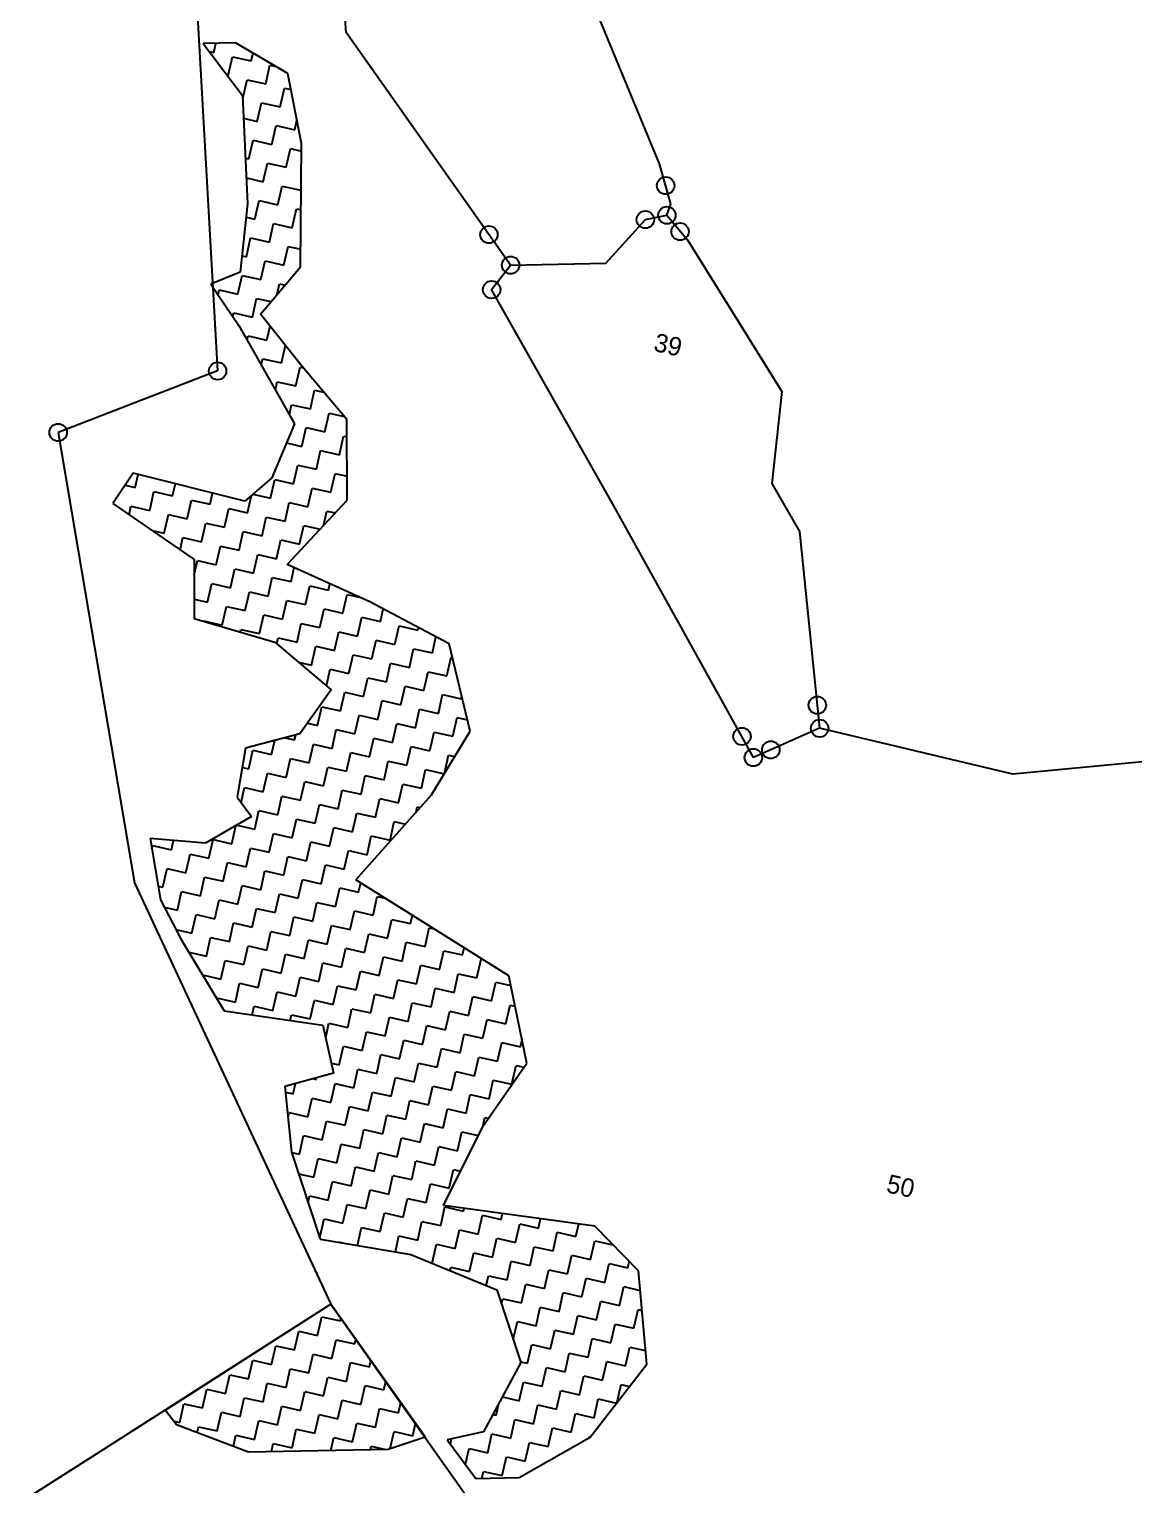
# Model space of a CAD drawing. Header units: metres. Extents: x 340266 to 342991, y 1762549 to 1766704.
# Drawn here: x 341237.9 to 341616.5, y 1765654.6 to 1766153.5 of the extents above; entities that cross this region are included whole.
import ezdxf

# ---------------------------------------------------------------- set-up
doc = ezdxf.new("R2010")
doc.units = ezdxf.units.M
doc.header["$MEASUREMENT"] = 0
for name, color, linetype in [('POLY_HATCH', 12, 'Continuous'), ('POLY_PARCEL', 6, 'Continuous'), ('TEXT_PARCEL', 7, 'Continuous')]:
    doc.layers.add(name, color=color, linetype=linetype)
doc.styles.add('TEXT_MAP', font='', dxfattribs={"height": 0.15})
doc.styles.get('TEXT_MAP').set_extended_font_data('Kruti Dev 050')

msp = doc.modelspace()

# ---------------------------------------------------------------- linework, layer by layer
for centre in [(341456.03, 1766099.92), (341449.08, 1766088.27), (341456.48, 1766089.76), (341395.47, 1766083.14), (341460.99, 1766084.15), (341402.89, 1766072.65), (341396.41, 1766064.26), (341302.48, 1766036.38), (341247.83, 1766015.31), (341508.01, 1765921.83), (341482.21, 1765911.13), (341508.82, 1765913.91), (341492.08, 1765906.53), (341486.11, 1765903.9)]:
    msp.add_circle(centre, 2.99)
at = {"layer": 'POLY_HATCH'}
for p, q in [((341308.67, 1766148.82), (341297.56, 1766148.57)), ((341297.56, 1766148.57), (341311.05, 1766130.81)), ((341326.56, 1766138.34), (341308.67, 1766148.82)), ((341331.26, 1766114.29), (341326.56, 1766138.34)), ((341311.05, 1766130.81), (341312.77, 1766093.63)), ((341330.92, 1766072.05), (341331.26, 1766114.29)), ((341312.77, 1766093.63), (341310.26, 1766070.29)), ((341310.26, 1766070.29), (341300.11, 1766066.14)), ((341317.13, 1766055.86), (341330.92, 1766072.05)), ((341300.11, 1766066.14), (341309.81, 1766051.99)), ((341331.49, 1766037.89), (341317.13, 1766055.86)), ((341309.81, 1766051.99), (341328.89, 1766018.25)), ((341346.73, 1766019.73), (341331.49, 1766037.89)), ((341346.93, 1765992.1), (341346.73, 1766019.73)), ((341328.89, 1766018.25), (341321.03, 1765999.79)), ((341273.49, 1766001.34), (341266.54, 1765990.95)), ((341311.85, 1765991.75), (341273.49, 1766001.34)), ((341321.03, 1765999.79), (341311.85, 1765991.75)), ((341266.54, 1765990.95), (341294.44, 1765971.77)), ((341326.29, 1765970.09), (341346.93, 1765992.1)), ((341294.44, 1765971.77), (341294.47, 1765951.53)), ((341354.7, 1765957.23), (341326.29, 1765970.09)), ((341381.84, 1765942.82), (341354.7, 1765957.23)), ((341294.47, 1765951.53), (341322.11, 1765943.44)), ((341322.11, 1765943.44), (341341.45, 1765927.11)), ((341389.05, 1765912.96), (341381.84, 1765942.82)), ((341341.45, 1765927.11), (341330.68, 1765912.07)), ((341330.68, 1765912.07), (341312.05, 1765907.09)), ((341375.83, 1765891.12), (341389.05, 1765912.96)), ((341312.05, 1765907.09), (341309.17, 1765890.26)), ((341309.17, 1765890.26), (341314.12, 1765883.63)), ((341349.91, 1765862.03), (341375.83, 1765891.12)), ((341314.12, 1765883.63), (341298.36, 1765874.58)), ((341298.36, 1765874.58), (341279.37, 1765876.12)), ((341279.37, 1765876.12), (341282.9, 1765855.08)), ((341402.32, 1765829.03), (341349.91, 1765862.03)), ((341282.9, 1765855.08), (341289.97, 1765841.53)), ((341289.97, 1765841.53), (341304.7, 1765817.05)), ((341408.45, 1765799.13), (341402.32, 1765829.03)), ((341304.7, 1765817.05), (341338.59, 1765812.14)), ((341338.59, 1765812.14), (341342.24, 1765795.68)), ((341393.47, 1765777.68), (341408.45, 1765799.13)), ((341342.24, 1765795.68), (341325.56, 1765791.18)), ((341325.56, 1765791.18), (341327.82, 1765768.59)), ((341379.94, 1765750.39), (341393.47, 1765777.68)), ((341327.82, 1765768.59), (341337.66, 1765738.77)), ((341431.75, 1765743.28), (341379.94, 1765750.39)), ((341446.7, 1765727.94), (341431.75, 1765743.28)), ((341337.66, 1765738.77), (341368.72, 1765733.59)), ((341368.72, 1765733.59), (341398.2, 1765721.41)), ((341449.61, 1765696.01), (341446.7, 1765727.94)), ((341398.2, 1765721.41), (341406.4, 1765696.56)), ((341341.26, 1765716.59), (341284.61, 1765680.16)), ((341373.59, 1765671.13), (341341.26, 1765716.59)), ((341406.4, 1765696.56), (341393.66, 1765672.77)), ((341430.14, 1765670.98), (341449.61, 1765696.01)), ((341284.61, 1765680.16), (341288.39, 1765675.26)), ((341288.39, 1765675.26), (341313.04, 1765665.93)), ((341360.91, 1765666.8), (341373.59, 1765671.13)), ((341393.66, 1765672.77), (341381.13, 1765670.1)), ((341381.13, 1765670.1), (341391.02, 1765656.83)), ((341381.13, 1765670.1), (341381.13, 1765670.1)), ((341405.83, 1765657.16), (341430.14, 1765670.98)), ((341313.04, 1765665.93), (341360.91, 1765666.8)), ((341391.02, 1765656.83), (341405.83, 1765657.16))]:
    msp.add_line(p, q, dxfattribs=at)
at = {"layer": 'POLY_HATCH', "linetype": 'Continuous'}
for p, q in [((341301.18, 1766145.53), (341301.89, 1766148.67)), ((341299.6, 1766145.88), (341301.18, 1766145.53)), ((341306.15, 1766137.66), (341307.6, 1766144.08)), ((341307.6, 1766144.08), (341314.02, 1766142.63)), ((341314.02, 1766142.63), (341314.63, 1766145.33)), ((341318.98, 1766134.76), (341320.43, 1766141.18)), ((341320.43, 1766141.18), (341322.53, 1766140.7)), ((341305.78, 1766137.74), (341306.15, 1766137.66)), ((341311.11, 1766129.79), (341312.56, 1766136.21)), ((341312.56, 1766136.21), (341318.98, 1766134.76)), ((341323.95, 1766126.89), (341325.4, 1766133.31)), ((341325.4, 1766133.31), (341327.64, 1766132.8)), ((341311.09, 1766129.8), (341311.11, 1766129.79)), ((341316.08, 1766121.93), (341317.53, 1766128.34)), ((341317.53, 1766128.34), (341323.95, 1766126.89)), ((341311.41, 1766122.98), (341316.08, 1766121.93)), ((341321.05, 1766114.06), (341322.5, 1766120.47)), ((341322.5, 1766120.47), (341328.92, 1766119.02)), ((341328.92, 1766119.02), (341329.68, 1766122.39)), ((341313.18, 1766109.09), (341314.63, 1766115.51)), ((341314.63, 1766115.51), (341321.05, 1766114.06)), ((341312.04, 1766109.35), (341313.18, 1766109.09)), ((341326.01, 1766106.19), (341327.47, 1766112.61)), ((341327.47, 1766112.61), (341331.24, 1766111.75)), ((341318.15, 1766101.22), (341319.6, 1766107.64)), ((341319.6, 1766107.64), (341326.01, 1766106.19)), ((341312.36, 1766102.53), (341318.15, 1766101.22)), ((341323.11, 1766093.36), (341324.56, 1766099.77)), ((341324.56, 1766099.77), (341330.98, 1766098.32)), ((341330.98, 1766098.32), (341331.14, 1766099)), ((341315.25, 1766088.39), (341316.7, 1766094.81)), ((341316.7, 1766094.81), (341323.11, 1766093.36)), ((341312.28, 1766089.06), (341315.25, 1766088.39)), ((341328.08, 1766085.49), (341329.53, 1766091.9)), ((341329.53, 1766091.9), (341331.08, 1766091.56)), ((341320.21, 1766080.52), (341321.66, 1766086.94)), ((341321.66, 1766086.94), (341328.08, 1766085.49)), ((341312.35, 1766075.55), (341313.8, 1766081.97)), ((341313.8, 1766081.97), (341320.21, 1766080.52)), ((341325.18, 1766072.65), (341326.63, 1766079.07)), ((341326.63, 1766079.07), (341330.97, 1766078.09)), ((341310.86, 1766075.89), (341312.35, 1766075.55)), ((341317.31, 1766067.69), (341318.76, 1766074.1)), ((341318.76, 1766074.1), (341325.18, 1766072.65)), ((341309.44, 1766062.72), (341310.89, 1766069.14)), ((341310.89, 1766069.14), (341317.31, 1766067.69)), ((341302.64, 1766062.45), (341303.03, 1766064.17)), ((341303.03, 1766064.17), (341309.44, 1766062.72)), ((341322.92, 1766062.66), (341323.73, 1766066.24)), ((341323.73, 1766066.24), (341325.61, 1766065.81)), ((341314.41, 1766054.85), (341315.86, 1766061.27)), ((341315.86, 1766061.27), (341320.79, 1766060.15)), ((341307.71, 1766055.05), (341307.99, 1766056.3)), ((341307.99, 1766056.3), (341314.41, 1766054.85)), ((341312.64, 1766047), (341312.96, 1766048.43)), ((341312.96, 1766048.43), (341319.38, 1766046.98)), ((341319.38, 1766046.98), (341320.45, 1766051.71)), ((341324.34, 1766039.12), (341325.7, 1766045.13)), ((341317.45, 1766038.47), (341317.93, 1766040.57)), ((341317.93, 1766040.57), (341324.34, 1766039.12)), ((341329.31, 1766031.25), (341330.76, 1766037.67)), ((341330.76, 1766037.67), (341331.9, 1766037.41)), ((341322.27, 1766029.95), (341322.89, 1766032.7)), ((341322.89, 1766032.7), (341329.31, 1766031.25)), ((341334.28, 1766023.38), (341335.73, 1766029.8)), ((341335.73, 1766029.8), (341338.88, 1766029.09)), ((341327.09, 1766021.43), (341327.86, 1766024.83)), ((341327.86, 1766024.83), (341334.28, 1766023.38)), ((341339.25, 1766015.51), (341340.7, 1766021.93)), ((341340.7, 1766021.93), (341345.86, 1766020.76)), ((341331.38, 1766010.55), (341332.83, 1766016.96)), ((341332.83, 1766016.96), (341339.25, 1766015.51)), ((341344.21, 1766007.65), (341345.66, 1766014.06)), ((341345.66, 1766014.06), (341346.77, 1766013.81)), ((341326.12, 1766011.73), (341331.38, 1766010.55)), ((341336.34, 1766002.68), (341337.79, 1766009.1)), ((341337.79, 1766009.1), (341344.21, 1766007.65)), ((341323.5, 1766005.58), (341323.51, 1766005.58)), ((341323.51, 1766005.58), (341323.52, 1766005.63)), ((341328.48, 1765997.71), (341329.93, 1766004.13)), ((341329.93, 1766004.13), (341336.34, 1766002.68)), ((341274.24, 1765996.48), (341275.24, 1766000.9)), ((341320.61, 1765992.75), (341322.06, 1765999.16)), ((341322.06, 1765999.16), (341328.48, 1765997.71)), ((341341.31, 1765994.81), (341342.76, 1766001.23)), ((341342.76, 1766001.23), (341346.87, 1766000.3)), ((341270.77, 1765997.27), (341274.24, 1765996.48)), ((341279.2, 1765988.61), (341280.65, 1765995.03)), ((341280.65, 1765995.03), (341287.07, 1765993.58)), ((341287.07, 1765993.58), (341288.01, 1765997.71)), ((341299.91, 1765990.68), (341300.77, 1765994.52)), ((341312.74, 1765987.78), (341314.08, 1765993.7)), ((341314.55, 1765994.11), (341320.61, 1765992.75)), ((341333.44, 1765989.84), (341334.89, 1765996.26)), ((341334.89, 1765996.26), (341341.31, 1765994.81)), ((341272.12, 1765987.12), (341272.79, 1765990.06)), ((341272.79, 1765990.06), (341279.2, 1765988.61)), ((341292.04, 1765985.71), (341293.49, 1765992.13)), ((341293.49, 1765992.13), (341299.91, 1765990.68)), ((341304.87, 1765982.81), (341306.32, 1765989.23)), ((341306.32, 1765989.23), (341312.74, 1765987.78)), ((341325.58, 1765984.88), (341327.03, 1765991.29)), ((341327.03, 1765991.29), (341333.44, 1765989.84)), ((341284.17, 1765980.75), (341285.62, 1765987.16)), ((341285.62, 1765987.16), (341292.04, 1765985.71)), ((341297.01, 1765977.84), (341298.46, 1765984.26)), ((341298.46, 1765984.26), (341304.87, 1765982.81)), ((341317.71, 1765979.91), (341319.16, 1765986.33)), ((341319.16, 1765986.33), (341325.58, 1765984.88)), ((341338.72, 1765983.34), (341339.86, 1765988.39)), ((341339.86, 1765988.39), (341342.83, 1765987.72)), ((341280.02, 1765981.68), (341284.17, 1765980.75)), ((341289.63, 1765975.07), (341290.59, 1765979.3)), ((341290.59, 1765979.3), (341297.01, 1765977.84)), ((341309.84, 1765974.94), (341311.29, 1765981.36)), ((341311.29, 1765981.36), (341317.71, 1765979.91)), ((341330.54, 1765977.01), (341331.99, 1765983.43)), ((341331.99, 1765983.43), (341337.61, 1765982.16)), ((341301.97, 1765969.98), (341303.42, 1765976.39)), ((341303.42, 1765976.39), (341309.84, 1765974.94)), ((341322.67, 1765972.04), (341324.12, 1765978.46)), ((341324.12, 1765978.46), (341330.54, 1765977.01)), ((341294.45, 1765966.53), (341295.56, 1765971.43)), ((341295.56, 1765971.43), (341301.97, 1765969.98)), ((341314.81, 1765967.08), (341316.26, 1765973.49)), ((341316.26, 1765973.49), (341322.67, 1765972.04)), ((341327.64, 1765964.18), (341328.73, 1765968.99)), ((341299.07, 1765957.14), (341300.52, 1765963.56)), ((341300.52, 1765963.56), (341306.94, 1765962.11)), ((341306.94, 1765962.11), (341308.39, 1765968.53)), ((341308.39, 1765968.53), (341314.81, 1765967.08)), ((341319.77, 1765959.21), (341321.22, 1765965.63)), ((341321.22, 1765965.63), (341327.64, 1765964.18)), ((341311.91, 1765954.24), (341313.36, 1765960.66)), ((341313.36, 1765960.66), (341319.77, 1765959.21)), ((341332.61, 1765956.31), (341334.06, 1765962.72)), ((341334.06, 1765962.72), (341340.48, 1765961.27)), ((341340.48, 1765961.27), (341340.97, 1765963.45)), ((341345.44, 1765953.41), (341346.89, 1765959.82)), ((341346.89, 1765959.82), (341351.04, 1765958.89)), ((341294.46, 1765958.18), (341299.07, 1765957.14)), ((341304.04, 1765949.27), (341305.49, 1765955.69)), ((341305.49, 1765955.69), (341311.91, 1765954.24)), ((341324.74, 1765951.34), (341326.19, 1765957.76)), ((341326.19, 1765957.76), (341332.61, 1765956.31)), ((341337.57, 1765948.44), (341339.03, 1765954.86)), ((341339.03, 1765954.86), (341345.44, 1765953.41)), ((341358.28, 1765950.51), (341359.25, 1765954.81)), ((341297.6, 1765950.61), (341297.62, 1765950.73)), ((341297.62, 1765950.73), (341304.04, 1765949.27)), ((341316.87, 1765946.37), (341318.32, 1765952.79)), ((341318.32, 1765952.79), (341324.74, 1765951.34)), ((341329.71, 1765943.47), (341331.16, 1765949.89)), ((341331.16, 1765949.89), (341337.57, 1765948.44)), ((341350.41, 1765945.54), (341351.86, 1765951.96)), ((341351.86, 1765951.96), (341358.28, 1765950.51)), ((341363.24, 1765942.64), (341364.69, 1765949.06)), ((341364.69, 1765949.06), (341371.11, 1765947.6)), ((341310.25, 1765946.91), (341310.46, 1765947.82)), ((341310.46, 1765947.82), (341316.87, 1765946.37)), ((341322.82, 1765942.84), (341323.29, 1765944.92)), ((341323.29, 1765944.92), (341329.71, 1765943.47)), ((341342.54, 1765940.57), (341343.99, 1765946.99)), ((341343.99, 1765946.99), (341350.41, 1765945.54)), ((341355.38, 1765937.67), (341356.83, 1765944.09)), ((341356.83, 1765944.09), (341363.24, 1765942.64)), ((341371.11, 1765947.6), (341371.3, 1765948.42)), ((341376.08, 1765939.74), (341377.32, 1765945.22)), ((341334.67, 1765935.61), (341336.12, 1765942.02)), ((341336.12, 1765942.02), (341342.54, 1765940.57)), ((341347.51, 1765932.7), (341348.96, 1765939.12)), ((341348.96, 1765939.12), (341355.38, 1765937.67)), ((341368.21, 1765934.77), (341369.66, 1765941.19)), ((341369.66, 1765941.19), (341376.08, 1765939.74)), ((341330.19, 1765936.62), (341334.67, 1765935.61)), ((341339.81, 1765928.5), (341341.09, 1765934.15)), ((341341.09, 1765934.15), (341347.51, 1765932.7)), ((341360.34, 1765929.8), (341361.79, 1765936.22)), ((341361.79, 1765936.22), (341368.21, 1765934.77)), ((341381.05, 1765931.87), (341382.5, 1765938.29)), ((341382.5, 1765938.29), (341382.96, 1765938.18)), ((341352.48, 1765924.84), (341353.93, 1765931.25)), ((341353.93, 1765931.25), (341360.34, 1765929.8)), ((341373.18, 1765926.9), (341374.63, 1765933.32)), ((341374.63, 1765933.32), (341381.05, 1765931.87)), ((341344.61, 1765919.87), (341346.06, 1765926.29)), ((341346.06, 1765926.29), (341352.48, 1765924.84)), ((341365.31, 1765921.94), (341366.76, 1765928.35)), ((341366.76, 1765928.35), (341373.18, 1765926.9)), ((341378.14, 1765919.03), (341379.59, 1765925.45)), ((341379.59, 1765925.45), (341386.01, 1765924)), ((341386.01, 1765924), (341386.19, 1765924.8)), ((341336.74, 1765914.9), (341338.19, 1765921.32)), ((341338.19, 1765921.32), (341344.61, 1765919.87)), ((341357.44, 1765916.97), (341358.89, 1765923.39)), ((341358.89, 1765923.39), (341365.31, 1765921.94)), ((341370.28, 1765914.07), (341371.73, 1765920.49)), ((341371.73, 1765920.49), (341378.14, 1765919.03)), ((341333.27, 1765915.69), (341336.74, 1765914.9)), ((341349.57, 1765912), (341351.02, 1765918.42)), ((341351.02, 1765918.42), (341357.44, 1765916.97)), ((341362.41, 1765909.1), (341363.86, 1765915.52)), ((341363.86, 1765915.52), (341370.28, 1765914.07)), ((341383.11, 1765911.17), (341384.56, 1765917.58)), ((341384.56, 1765917.58), (341388.13, 1765916.78)), ((341321, 1765904.97), (341322.09, 1765909.77)), ((341325.52, 1765910.69), (341328.87, 1765909.94)), ((341328.87, 1765909.94), (341329.27, 1765911.7)), ((341341.71, 1765907.04), (341343.16, 1765913.45)), ((341343.16, 1765913.45), (341349.57, 1765912)), ((341354.54, 1765904.13), (341355.99, 1765910.55)), ((341355.99, 1765910.55), (341362.41, 1765909.1)), ((341375.24, 1765906.2), (341376.69, 1765912.62)), ((341376.69, 1765912.62), (341383.11, 1765911.17)), ((341313.14, 1765900), (341314.59, 1765906.42)), ((341314.59, 1765906.42), (341321, 1765904.97)), ((341333.84, 1765902.07), (341335.29, 1765908.49)), ((341335.29, 1765908.49), (341341.71, 1765907.04)), ((341346.67, 1765899.17), (341348.12, 1765905.58)), ((341348.12, 1765905.58), (341354.54, 1765904.13)), ((341367.38, 1765901.23), (341368.83, 1765907.65)), ((341368.83, 1765907.65), (341375.24, 1765906.2)), ((341380.22, 1765898.37), (341381.66, 1765904.75)), ((341381.66, 1765904.75), (341383.79, 1765904.27)), ((341310.93, 1765900.5), (341313.14, 1765900)), ((341325.97, 1765897.1), (341327.42, 1765903.52)), ((341327.42, 1765903.52), (341333.84, 1765902.07)), ((341338.81, 1765894.2), (341340.26, 1765900.62)), ((341340.26, 1765900.62), (341346.67, 1765899.17)), ((341359.51, 1765896.27), (341360.96, 1765902.68)), ((341360.96, 1765902.68), (341367.38, 1765901.23)), ((341372.34, 1765893.37), (341373.79, 1765899.78)), ((341373.79, 1765899.78), (341380.2, 1765898.34)), ((341318.1, 1765892.13), (341319.55, 1765898.55)), ((341319.55, 1765898.55), (341325.97, 1765897.1)), ((341330.94, 1765889.23), (341332.39, 1765895.65)), ((341332.39, 1765895.65), (341338.81, 1765894.2)), ((341351.64, 1765891.3), (341353.09, 1765897.72)), ((341353.09, 1765897.72), (341359.51, 1765896.27)), ((341364.47, 1765888.4), (341365.93, 1765894.82)), ((341365.93, 1765894.82), (341372.34, 1765893.37)), ((341310.52, 1765888.45), (341311.69, 1765893.59)), ((341311.69, 1765893.59), (341318.1, 1765892.13)), ((341323.07, 1765884.27), (341324.52, 1765890.68)), ((341324.52, 1765890.68), (341330.94, 1765889.23)), ((341343.77, 1765886.33), (341345.22, 1765892.75)), ((341345.22, 1765892.75), (341351.64, 1765891.3)), ((341356.61, 1765883.43), (341358.06, 1765889.85)), ((341358.06, 1765889.85), (341364.47, 1765888.4)), ((341315.2, 1765879.3), (341316.65, 1765885.72)), ((341316.65, 1765885.72), (341323.07, 1765884.27)), ((341335.9, 1765881.37), (341337.36, 1765887.78)), ((341337.36, 1765887.78), (341343.77, 1765886.33)), ((341348.74, 1765878.47), (341350.19, 1765884.88)), ((341350.19, 1765884.88), (341356.61, 1765883.43)), ((341370.48, 1765885.11), (341370.89, 1765886.95)), ((341370.89, 1765886.95), (341371.91, 1765886.72)), ((341307.33, 1765874.33), (341308.74, 1765880.54)), ((341309.02, 1765880.7), (341315.2, 1765879.3)), ((341328.04, 1765876.4), (341329.49, 1765882.82)), ((341329.49, 1765882.82), (341335.9, 1765881.37)), ((341340.87, 1765873.5), (341342.32, 1765879.92)), ((341342.32, 1765879.92), (341348.74, 1765878.47)), ((341361.57, 1765875.56), (341363.02, 1765881.98)), ((341363.02, 1765881.98), (341366.91, 1765881.1)), ((341286.63, 1765872.27), (341287.36, 1765875.47)), ((341299.47, 1765869.37), (341300.92, 1765875.78)), ((341300.92, 1765875.78), (341307.33, 1765874.33)), ((341320.17, 1765871.43), (341321.62, 1765877.85)), ((341321.62, 1765877.85), (341328.04, 1765876.4)), ((341333, 1765868.53), (341334.45, 1765874.95)), ((341334.45, 1765874.95), (341340.87, 1765873.5)), ((341353.71, 1765870.6), (341355.16, 1765877.01)), ((341355.16, 1765877.01), (341361.57, 1765875.56)), ((341279.96, 1765872.59), (341280.22, 1765873.72)), ((341280.22, 1765873.72), (341286.63, 1765872.27)), ((341291.6, 1765864.4), (341293.05, 1765870.82)), ((341293.05, 1765870.82), (341299.47, 1765869.37)), ((341312.3, 1765866.47), (341313.75, 1765872.88)), ((341313.75, 1765872.88), (341320.17, 1765871.43)), ((341325.14, 1765863.56), (341326.59, 1765869.98)), ((341326.59, 1765869.98), (341333, 1765868.53)), ((341345.84, 1765865.63), (341347.29, 1765872.05)), ((341347.29, 1765872.05), (341353.71, 1765870.6)), ((341283.73, 1765859.43), (341285.18, 1765865.85)), ((341285.18, 1765865.85), (341291.6, 1765864.4)), ((341304.43, 1765861.5), (341305.88, 1765867.92)), ((341305.88, 1765867.92), (341312.3, 1765866.47)), ((341317.27, 1765858.6), (341318.72, 1765865.02)), ((341318.72, 1765865.02), (341325.14, 1765863.56)), ((341337.97, 1765860.66), (341339.42, 1765867.08)), ((341339.42, 1765867.08), (341345.84, 1765865.63)), ((341282.11, 1765859.8), (341283.73, 1765859.43)), ((341296.57, 1765856.53), (341298.02, 1765862.95)), ((341298.02, 1765862.95), (341304.43, 1765861.5)), ((341309.4, 1765853.63), (341310.85, 1765860.05)), ((341310.85, 1765860.05), (341317.27, 1765858.6)), ((341330.1, 1765855.7), (341331.55, 1765862.11)), ((341331.55, 1765862.11), (341337.97, 1765860.66)), ((341342.94, 1765852.8), (341344.39, 1765859.21)), ((341344.39, 1765859.21), (341350.81, 1765857.76)), ((341350.81, 1765857.76), (341351.54, 1765861)), ((341288.7, 1765851.57), (341290.15, 1765857.98)), ((341290.15, 1765857.98), (341296.57, 1765856.53)), ((341301.53, 1765848.66), (341302.98, 1765855.08)), ((341302.98, 1765855.08), (341309.4, 1765853.63)), ((341322.24, 1765850.73), (341323.69, 1765857.15)), ((341323.69, 1765857.15), (341330.1, 1765855.7)), ((341335.07, 1765847.83), (341336.52, 1765854.25)), ((341336.52, 1765854.25), (341342.94, 1765852.8)), ((341355.77, 1765849.9), (341357.22, 1765856.31)), ((341357.22, 1765856.31), (341359.97, 1765855.69)), ((341284.21, 1765852.58), (341288.7, 1765851.57)), ((341293.67, 1765843.7), (341295.12, 1765850.11)), ((341295.12, 1765850.11), (341301.53, 1765848.66)), ((341314.37, 1765845.76), (341315.82, 1765852.18)), ((341315.82, 1765852.18), (341322.24, 1765850.73)), ((341327.2, 1765842.86), (341328.65, 1765849.28)), ((341328.65, 1765849.28), (341335.07, 1765847.83)), ((341347.9, 1765844.93), (341349.35, 1765851.35)), ((341349.35, 1765851.35), (341355.77, 1765849.9)), ((341368.61, 1765846.99), (341369.25, 1765849.85)), ((341288.19, 1765844.93), (341293.67, 1765843.7)), ((341306.5, 1765840.8), (341307.95, 1765847.21)), ((341307.95, 1765847.21), (341314.37, 1765845.76)), ((341319.33, 1765837.9), (341320.78, 1765844.31)), ((341320.78, 1765844.31), (341327.2, 1765842.86)), ((341340.04, 1765839.96), (341341.49, 1765846.38)), ((341341.49, 1765846.38), (341347.9, 1765844.93)), ((341360.74, 1765842.03), (341362.19, 1765848.44)), ((341362.19, 1765848.44), (341368.61, 1765846.99)), ((341373.57, 1765839.13), (341375.02, 1765845.54)), ((341375.02, 1765845.54), (341376.68, 1765845.17)), ((341298.63, 1765835.83), (341300.08, 1765842.25)), ((341300.08, 1765842.25), (341306.5, 1765840.8)), ((341311.47, 1765832.93), (341312.92, 1765839.35)), ((341312.92, 1765839.35), (341319.33, 1765837.9)), ((341332.17, 1765834.99), (341333.62, 1765841.41)), ((341333.62, 1765841.41), (341340.04, 1765839.96)), ((341352.87, 1765837.06), (341354.32, 1765843.48)), ((341354.32, 1765843.48), (341360.74, 1765842.03)), ((341365.71, 1765834.16), (341367.16, 1765840.58)), ((341367.16, 1765840.58), (341373.57, 1765839.13)), ((341292.57, 1765837.2), (341298.63, 1765835.83)), ((341303.6, 1765827.96), (341305.05, 1765834.38)), ((341305.05, 1765834.38), (341311.47, 1765832.93)), ((341324.3, 1765830.03), (341325.75, 1765836.45)), ((341325.75, 1765836.45), (341332.17, 1765834.99)), ((341345, 1765832.09), (341346.45, 1765838.51)), ((341346.45, 1765838.51), (341352.87, 1765837.06)), ((341357.84, 1765829.19), (341359.29, 1765835.61)), ((341359.29, 1765835.61), (341365.71, 1765834.16)), ((341378.54, 1765831.26), (341379.99, 1765837.68)), ((341379.99, 1765837.68), (341386.41, 1765836.23)), ((341386.41, 1765836.23), (341386.97, 1765838.69)), ((341391.37, 1765828.36), (341392.82, 1765834.78)), ((341392.82, 1765834.78), (341393.39, 1765834.65)), ((341297.27, 1765829.39), (341303.6, 1765827.96)), ((341316.43, 1765825.06), (341317.88, 1765831.48)), ((341317.88, 1765831.48), (341324.3, 1765830.03)), ((341337.14, 1765827.13), (341338.59, 1765833.54)), ((341338.59, 1765833.54), (341345, 1765832.09)), ((341349.97, 1765824.23), (341351.42, 1765830.64)), ((341351.42, 1765830.64), (341357.84, 1765829.19)), ((341370.67, 1765826.29), (341372.12, 1765832.71)), ((341372.12, 1765832.71), (341378.54, 1765831.26)), ((341383.51, 1765823.39), (341384.96, 1765829.81)), ((341384.96, 1765829.81), (341391.37, 1765828.36)), ((341308.57, 1765820.09), (341310.02, 1765826.51)), ((341310.02, 1765826.51), (341316.43, 1765825.06)), ((341329.27, 1765822.16), (341330.72, 1765828.58)), ((341330.72, 1765828.58), (341337.14, 1765827.13)), ((341342.1, 1765819.26), (341343.55, 1765825.68)), ((341343.55, 1765825.68), (341349.97, 1765824.23)), ((341362.8, 1765821.33), (341364.26, 1765827.74)), ((341364.26, 1765827.74), (341370.67, 1765826.29)), ((341375.64, 1765818.42), (341377.09, 1765824.84)), ((341377.09, 1765824.84), (341383.51, 1765823.39)), ((341396.34, 1765820.49), (341397.79, 1765826.91)), ((341397.79, 1765826.91), (341402.99, 1765825.73)), ((341302.11, 1765821.36), (341302.15, 1765821.54)), ((341302.15, 1765821.54), (341308.57, 1765820.09)), ((341321.4, 1765817.19), (341322.85, 1765823.61)), ((341322.85, 1765823.61), (341329.27, 1765822.16)), ((341334.23, 1765814.29), (341335.69, 1765820.71)), ((341335.69, 1765820.71), (341342.1, 1765819.26)), ((341354.94, 1765816.36), (341356.39, 1765822.78)), ((341356.39, 1765822.78), (341362.8, 1765821.33)), ((341367.77, 1765813.46), (341369.22, 1765819.87)), ((341369.22, 1765819.87), (341375.64, 1765818.42)), ((341388.47, 1765815.52), (341389.92, 1765821.94)), ((341389.92, 1765821.94), (341396.34, 1765820.49)), ((341401.31, 1765812.62), (341402.76, 1765819.04)), ((341402.76, 1765819.04), (341404.44, 1765818.66)), ((341314.31, 1765815.66), (341314.98, 1765818.64)), ((341314.98, 1765818.64), (341321.4, 1765817.19)), ((341327.37, 1765813.77), (341327.82, 1765815.74)), ((341327.82, 1765815.74), (341334.23, 1765814.29)), ((341347.07, 1765811.39), (341348.52, 1765817.81)), ((341348.52, 1765817.81), (341354.94, 1765816.36)), ((341359.9, 1765808.49), (341361.35, 1765814.91)), ((341361.35, 1765814.91), (341367.77, 1765813.46)), ((341380.61, 1765810.56), (341382.06, 1765816.97)), ((341382.06, 1765816.97), (341388.47, 1765815.52)), ((341393.44, 1765807.66), (341394.89, 1765814.07)), ((341394.89, 1765814.07), (341401.31, 1765812.62)), ((341339.53, 1765807.89), (341340.65, 1765812.84)), ((341340.65, 1765812.84), (341347.07, 1765811.39)), ((341352.04, 1765803.52), (341353.49, 1765809.94)), ((341353.49, 1765809.94), (341359.9, 1765808.49)), ((341372.74, 1765805.59), (341374.19, 1765812.01)), ((341374.19, 1765812.01), (341380.61, 1765810.56)), ((341385.57, 1765802.69), (341387.02, 1765809.11)), ((341387.02, 1765809.11), (341393.44, 1765807.66)), ((341344.17, 1765798.56), (341345.62, 1765804.97)), ((341345.62, 1765804.97), (341352.04, 1765803.52)), ((341364.87, 1765800.62), (341366.32, 1765807.04)), ((341366.32, 1765807.04), (341372.74, 1765805.59)), ((341377.7, 1765797.72), (341379.16, 1765804.14)), ((341379.16, 1765804.14), (341385.57, 1765802.69)), ((341398.41, 1765799.79), (341399.86, 1765806.21)), ((341399.86, 1765806.21), (341406.27, 1765804.75)), ((341406.27, 1765804.75), (341406.81, 1765807.12)), ((341341.46, 1765799.17), (341344.17, 1765798.56)), ((341357, 1765795.66), (341358.45, 1765802.07)), ((341358.45, 1765802.07), (341364.87, 1765800.62)), ((341369.84, 1765792.76), (341371.29, 1765799.17)), ((341371.29, 1765799.17), (341377.7, 1765797.72)), ((341390.54, 1765794.82), (341391.99, 1765801.24)), ((341391.99, 1765801.24), (341398.41, 1765799.79)), ((341336.3, 1765793.59), (341336.42, 1765794.11)), ((341349.13, 1765790.69), (341350.59, 1765797.11)), ((341350.59, 1765797.11), (341357, 1765795.66)), ((341361.97, 1765787.79), (341363.42, 1765794.21)), ((341363.42, 1765794.21), (341369.84, 1765792.76)), ((341382.67, 1765789.85), (341384.12, 1765796.27)), ((341384.12, 1765796.27), (341390.54, 1765794.82)), ((341403.37, 1765791.92), (341404.82, 1765798.34)), ((341404.82, 1765798.34), (341407.48, 1765797.74)), ((341325.75, 1765789.23), (341328.43, 1765788.62)), ((341328.43, 1765788.62), (341329.23, 1765792.17)), ((341335.31, 1765793.81), (341336.3, 1765793.59)), ((341341.27, 1765785.72), (341342.72, 1765792.14)), ((341342.72, 1765792.14), (341349.13, 1765790.69)), ((341354.1, 1765782.82), (341355.55, 1765789.24)), ((341355.55, 1765789.24), (341361.97, 1765787.79)), ((341374.8, 1765784.89), (341376.25, 1765791.3)), ((341376.25, 1765791.3), (341382.67, 1765789.85)), ((341395.51, 1765786.95), (341396.96, 1765793.37)), ((341396.96, 1765793.37), (341403.37, 1765791.92)), ((341333.4, 1765780.76), (341334.85, 1765787.17)), ((341334.85, 1765787.17), (341341.27, 1765785.72)), ((341346.23, 1765777.85), (341347.68, 1765784.27)), ((341347.68, 1765784.27), (341354.1, 1765782.82)), ((341366.94, 1765779.92), (341368.39, 1765786.34)), ((341368.39, 1765786.34), (341374.8, 1765784.89)), ((341387.64, 1765781.99), (341389.09, 1765788.4)), ((341389.09, 1765788.4), (341395.51, 1765786.95)), ((341326.62, 1765780.6), (341326.98, 1765782.21)), ((341326.98, 1765782.21), (341333.4, 1765780.76)), ((341338.37, 1765772.89), (341339.82, 1765779.31)), ((341339.82, 1765779.31), (341346.23, 1765777.85)), ((341359.07, 1765774.95), (341360.52, 1765781.37)), ((341360.52, 1765781.37), (341366.94, 1765779.92)), ((341379.77, 1765777.02), (341381.22, 1765783.44)), ((341381.22, 1765783.44), (341387.64, 1765781.99)), ((341393.36, 1765777.45), (341394.06, 1765780.54)), ((341394.06, 1765780.54), (341395.27, 1765780.26)), ((341330.5, 1765767.92), (341331.95, 1765774.34)), ((341331.95, 1765774.34), (341338.37, 1765772.89)), ((341351.2, 1765769.99), (341352.65, 1765776.4)), ((341352.65, 1765776.4), (341359.07, 1765774.95)), ((341371.9, 1765772.05), (341373.35, 1765778.47)), ((341373.35, 1765778.47), (341379.77, 1765777.02)), ((341384.74, 1765769.15), (341386.19, 1765775.57)), ((341386.19, 1765775.57), (341391.8, 1765774.3)), ((341343.33, 1765765.02), (341344.78, 1765771.44)), ((341344.78, 1765771.44), (341351.2, 1765769.99)), ((341364.04, 1765767.09), (341365.49, 1765773.5)), ((341365.49, 1765773.5), (341371.9, 1765772.05)), ((341376.87, 1765764.19), (341378.32, 1765770.6)), ((341378.32, 1765770.6), (341384.74, 1765769.15)), ((341327.85, 1765768.52), (341330.5, 1765767.92)), ((341335.47, 1765760.05), (341336.92, 1765766.47)), ((341336.92, 1765766.47), (341343.33, 1765765.02)), ((341356.17, 1765762.12), (341357.62, 1765768.54)), ((341357.62, 1765768.54), (341364.04, 1765767.09)), ((341369, 1765759.22), (341370.45, 1765765.64)), ((341370.45, 1765765.64), (341376.87, 1765764.19)), ((341330.25, 1765761.23), (341335.47, 1765760.05)), ((341348.3, 1765757.15), (341349.75, 1765763.57)), ((341349.75, 1765763.57), (341356.17, 1765762.12)), ((341361.13, 1765754.25), (341362.58, 1765760.67)), ((341362.58, 1765760.67), (341369, 1765759.22)), ((341381.84, 1765756.32), (341383.29, 1765762.73)), ((341383.29, 1765762.73), (341385.78, 1765762.17)), ((341340.43, 1765752.19), (341341.88, 1765758.6)), ((341341.88, 1765758.6), (341348.3, 1765757.15)), ((341353.27, 1765749.28), (341354.72, 1765755.7)), ((341354.72, 1765755.7), (341361.13, 1765754.25)), ((341373.97, 1765751.35), (341375.42, 1765757.77)), ((341375.42, 1765757.77), (341381.84, 1765756.32)), ((341333.5, 1765751.37), (341334.01, 1765753.64)), ((341334.01, 1765753.64), (341340.43, 1765752.19)), ((341345.4, 1765744.32), (341346.85, 1765750.74)), ((341346.85, 1765750.74), (341353.27, 1765749.28)), ((341366.1, 1765746.38), (341367.55, 1765752.8)), ((341367.55, 1765752.8), (341373.97, 1765751.35)), ((341378.94, 1765743.48), (341380.39, 1765749.9)), ((341380.39, 1765749.9), (341386.8, 1765748.45)), ((341386.8, 1765748.45), (341387.02, 1765749.42)), ((341337.53, 1765739.35), (341338.98, 1765745.77)), ((341338.98, 1765745.77), (341345.4, 1765744.32)), ((341358.23, 1765741.42), (341359.68, 1765747.83)), ((341359.68, 1765747.83), (341366.1, 1765746.38)), ((341371.07, 1765738.52), (341372.52, 1765744.93)), ((341372.52, 1765744.93), (341378.94, 1765743.48)), ((341391.77, 1765740.58), (341393.22, 1765747)), ((341393.22, 1765747), (341399.64, 1765745.55)), ((341399.64, 1765745.55), (341400.11, 1765747.62)), ((341404.6, 1765737.68), (341406.06, 1765744.1)), ((341406.06, 1765744.1), (341412.47, 1765742.65)), ((341412.47, 1765742.65), (341413.19, 1765745.82)), ((341425.31, 1765739.75), (341426.27, 1765744.03)), ((341337.47, 1765739.37), (341337.53, 1765739.35)), ((341350.41, 1765736.65), (341351.82, 1765742.87)), ((341351.82, 1765742.87), (341358.23, 1765741.42)), ((341363.41, 1765734.48), (341364.65, 1765739.97)), ((341364.65, 1765739.97), (341371.07, 1765738.52)), ((341383.9, 1765735.62), (341385.35, 1765742.03)), ((341385.35, 1765742.03), (341391.77, 1765740.58)), ((341396.74, 1765732.71), (341398.19, 1765739.13)), ((341398.19, 1765739.13), (341404.6, 1765737.68)), ((341417.44, 1765734.78), (341418.89, 1765741.2)), ((341418.89, 1765741.2), (341425.31, 1765739.75)), ((341343.91, 1765737.73), (341343.95, 1765737.9)), ((341343.95, 1765737.9), (341346.9, 1765737.23)), ((341376.03, 1765730.65), (341377.49, 1765737.07)), ((341377.49, 1765737.07), (341383.9, 1765735.62)), ((341388.87, 1765727.75), (341390.32, 1765734.16)), ((341390.32, 1765734.16), (341396.74, 1765732.71)), ((341409.57, 1765729.81), (341411.02, 1765736.23)), ((341411.02, 1765736.23), (341417.44, 1765734.78)), ((341430.27, 1765731.88), (341431.72, 1765738.3)), ((341431.72, 1765738.3), (341437.98, 1765736.88)), ((341375.63, 1765730.74), (341376.03, 1765730.65)), ((341382.19, 1765728.03), (341382.45, 1765729.2)), ((341382.45, 1765729.2), (341388.87, 1765727.75)), ((341401.7, 1765724.85), (341403.15, 1765731.26)), ((341403.15, 1765731.26), (341409.57, 1765729.81)), ((341422.41, 1765726.91), (341423.86, 1765733.33)), ((341423.86, 1765733.33), (341430.27, 1765731.88)), ((341435.24, 1765724.01), (341436.69, 1765730.43)), ((341436.69, 1765730.43), (341443.11, 1765728.98)), ((341443.11, 1765728.98), (341443.59, 1765731.12)), ((341394.53, 1765722.93), (341395.29, 1765726.3)), ((341395.29, 1765726.3), (341401.7, 1765724.85)), ((341414.54, 1765721.95), (341415.99, 1765728.36)), ((341415.99, 1765728.36), (341422.41, 1765726.91)), ((341427.37, 1765719.04), (341428.82, 1765725.46)), ((341428.82, 1765725.46), (341435.24, 1765724.01)), ((341406.67, 1765716.98), (341408.12, 1765723.4)), ((341408.12, 1765723.4), (341414.54, 1765721.95)), ((341419.51, 1765714.08), (341420.96, 1765720.5)), ((341420.96, 1765720.5), (341427.37, 1765719.04)), ((341440.21, 1765716.14), (341441.66, 1765722.56)), ((341441.66, 1765722.56), (341447.31, 1765721.28)), ((341399.82, 1765716.51), (341400.25, 1765718.43)), ((341400.25, 1765718.43), (341406.67, 1765716.98)), ((341411.64, 1765709.11), (341413.09, 1765715.53)), ((341413.09, 1765715.53), (341419.51, 1765714.08)), ((341432.34, 1765711.18), (341433.79, 1765717.59)), ((341433.79, 1765717.59), (341440.21, 1765716.14)), ((341445.17, 1765708.28), (341446.62, 1765714.69)), ((341446.62, 1765714.69), (341447.93, 1765714.4)), ((341336.7, 1765705.81), (341338.15, 1765712.23)), ((341338.15, 1765712.23), (341344.56, 1765710.78)), ((341344.56, 1765710.78), (341344.76, 1765711.67)), ((341403.82, 1765704.38), (341405.22, 1765710.56)), ((341405.22, 1765710.56), (341411.64, 1765709.11)), ((341424.47, 1765706.21), (341425.92, 1765712.63)), ((341425.92, 1765712.63), (341432.34, 1765711.18)), ((341437.31, 1765703.31), (341438.76, 1765709.73)), ((341438.76, 1765709.73), (341445.17, 1765708.28)), ((341328.83, 1765700.85), (341330.28, 1765707.27)), ((341330.28, 1765707.27), (341336.7, 1765705.81)), ((341341.66, 1765697.95), (341343.11, 1765704.36)), ((341343.11, 1765704.36), (341349.53, 1765702.91)), ((341349.53, 1765702.91), (341349.88, 1765704.47)), ((341416.6, 1765701.24), (341418.05, 1765707.66)), ((341418.05, 1765707.66), (341424.47, 1765706.21)), ((341429.44, 1765698.34), (341430.89, 1765704.76)), ((341430.89, 1765704.76), (341437.31, 1765703.31)), ((341320.96, 1765695.88), (341322.41, 1765702.3)), ((341322.41, 1765702.3), (341328.83, 1765700.85)), ((341333.8, 1765692.98), (341335.25, 1765699.4)), ((341335.25, 1765699.4), (341341.66, 1765697.95)), ((341408.74, 1765696.28), (341410.19, 1765702.69)), ((341410.19, 1765702.69), (341416.6, 1765701.24)), ((341421.57, 1765693.38), (341423.02, 1765699.79)), ((341423.02, 1765699.79), (341429.44, 1765698.34)), ((341442.27, 1765695.44), (341443.72, 1765701.86)), ((341443.72, 1765701.86), (341449.19, 1765700.62)), ((341313.09, 1765690.91), (341314.54, 1765697.33)), ((341314.54, 1765697.33), (341320.96, 1765695.88)), ((341325.93, 1765688.01), (341327.38, 1765694.43)), ((341327.38, 1765694.43), (341333.8, 1765692.98)), ((341346.63, 1765690.08), (341348.08, 1765696.5)), ((341348.08, 1765696.5), (341354.5, 1765695.05)), ((341354.5, 1765695.05), (341355, 1765697.27)), ((341406.32, 1765696.82), (341408.74, 1765696.28)), ((341413.7, 1765688.41), (341415.15, 1765694.83)), ((341415.15, 1765694.83), (341421.57, 1765693.38)), ((341434.41, 1765690.47), (341435.86, 1765696.89)), ((341435.86, 1765696.89), (341442.27, 1765695.44)), ((341305.23, 1765685.95), (341306.68, 1765692.36)), ((341306.68, 1765692.36), (341313.09, 1765690.91)), ((341318.06, 1765683.05), (341319.51, 1765689.46)), ((341319.51, 1765689.46), (341325.93, 1765688.01)), ((341338.76, 1765685.11), (341340.21, 1765691.53)), ((341340.21, 1765691.53), (341346.63, 1765690.08)), ((341359.46, 1765687.18), (341360.12, 1765690.07)), ((341405.84, 1765683.44), (341407.29, 1765689.86)), ((341407.29, 1765689.86), (341413.7, 1765688.41)), ((341426.54, 1765685.51), (341427.99, 1765691.93)), ((341427.99, 1765691.93), (341434.41, 1765690.47)), ((341297.36, 1765680.98), (341298.81, 1765687.4)), ((341298.81, 1765687.4), (341305.23, 1765685.95)), ((341310.19, 1765678.08), (341311.64, 1765684.5)), ((341311.64, 1765684.5), (341318.06, 1765683.05)), ((341330.89, 1765680.15), (341332.34, 1765686.56)), ((341332.34, 1765686.56), (341338.76, 1765685.11)), ((341351.6, 1765682.21), (341353.05, 1765688.63)), ((341353.05, 1765688.63), (341359.46, 1765687.18)), ((341400.07, 1765684.75), (341405.84, 1765683.44)), ((341418.67, 1765680.54), (341420.12, 1765686.96)), ((341420.12, 1765686.96), (341426.54, 1765685.51)), ((341439.45, 1765682.95), (341440.82, 1765689.02)), ((341440.82, 1765689.02), (341443.68, 1765688.38)), ((341289.49, 1765676.01), (341290.94, 1765682.43)), ((341290.94, 1765682.43), (341297.36, 1765680.98)), ((341302.32, 1765673.11), (341303.77, 1765679.53)), ((341303.77, 1765679.53), (341310.19, 1765678.08)), ((341323.03, 1765675.18), (341324.48, 1765681.6)), ((341324.48, 1765681.6), (341330.89, 1765680.15)), ((341343.73, 1765677.24), (341345.18, 1765683.66)), ((341345.18, 1765683.66), (341351.6, 1765682.21)), ((341356.56, 1765674.34), (341358.01, 1765680.76)), ((341358.01, 1765680.76), (341364.43, 1765679.31)), ((341364.43, 1765679.31), (341365.24, 1765682.88)), ((341397.97, 1765678.48), (341398.88, 1765682.53)), ((341410.8, 1765675.57), (341412.25, 1765681.99)), ((341412.25, 1765681.99), (341418.67, 1765680.54)), ((341431.5, 1765677.64), (341432.96, 1765684.06)), ((341432.96, 1765684.06), (341439.21, 1765682.64)), ((341287.45, 1765676.47), (341289.49, 1765676.01)), ((341295.46, 1765672.58), (341295.91, 1765674.56)), ((341295.91, 1765674.56), (341302.32, 1765673.11)), ((341315.16, 1765670.21), (341316.61, 1765676.63)), ((341316.61, 1765676.63), (341323.03, 1765675.18)), ((341335.86, 1765672.28), (341337.31, 1765678.7)), ((341337.31, 1765678.7), (341343.73, 1765677.24)), ((341348.7, 1765669.38), (341350.15, 1765675.79)), ((341350.15, 1765675.79), (341356.56, 1765674.34)), ((341369.4, 1765671.44), (341370.36, 1765675.68)), ((341396.85, 1765678.73), (341397.97, 1765678.48)), ((341402.93, 1765670.61), (341404.39, 1765677.02)), ((341404.39, 1765677.02), (341410.8, 1765675.57)), ((341423.64, 1765672.67), (341425.09, 1765679.09)), ((341425.09, 1765679.09), (341431.5, 1765677.64)), ((341307.89, 1765667.88), (341308.74, 1765671.66)), ((341308.74, 1765671.66), (341315.16, 1765670.21)), ((341327.99, 1765667.31), (341329.44, 1765673.73)), ((341329.44, 1765673.73), (341335.86, 1765672.28)), ((341341.29, 1765666.44), (341342.28, 1765670.83)), ((341342.28, 1765670.83), (341348.7, 1765669.38)), ((341361.66, 1765667.06), (341362.98, 1765672.89)), ((341362.98, 1765672.89), (341369.4, 1765671.44)), ((341382.25, 1765668.6), (341382.66, 1765670.43)), ((341395.07, 1765665.64), (341396.52, 1765672.06)), ((341396.52, 1765672.06), (341402.93, 1765670.61)), ((341415.77, 1765667.71), (341417.22, 1765674.12)), ((341417.22, 1765674.12), (341423.64, 1765672.67)), ((341429.98, 1765670.89), (341430.05, 1765671.22)), ((341430.05, 1765671.22), (341430.29, 1765671.17)), ((341320.97, 1765666.07), (341321.58, 1765668.76)), ((341321.58, 1765668.76), (341327.99, 1765667.31)), ((341354.83, 1765666.69), (341355.11, 1765667.93)), ((341355.11, 1765667.93), (341360.15, 1765666.79)), ((341387.42, 1765661.66), (341388.65, 1765667.09)), ((341388.65, 1765667.09), (341395.07, 1765665.64)), ((341400.03, 1765657.77), (341401.48, 1765664.19)), ((341401.48, 1765664.19), (341407.9, 1765662.74)), ((341407.9, 1765662.74), (341409.35, 1765669.16)), ((341409.35, 1765669.16), (341415.77, 1765667.71)), ((341393.09, 1765656.87), (341393.62, 1765659.22)), ((341393.62, 1765659.22), (341400.03, 1765657.77))]:
    msp.add_line(p, q, dxfattribs=at)
at = {"layer": 'POLY_PARCEL'}
for p, q in [((341346.53, 1766152.37), (341338.36, 1766264.79)), ((341453.93, 1766107.42), (341421.76, 1766185.27)), ((341295.33, 1766162.01), (341302.48, 1766036.38)), ((341402.89, 1766072.65), (341346.53, 1766152.37)), ((341346.53, 1766152.37), (341346.53, 1766152.37)), ((341457.78, 1766093.63), (341453.93, 1766107.42)), ((341456.48, 1766089.76), (341457.78, 1766093.63)), ((341449.08, 1766088.27), (341456.48, 1766089.76)), ((341456.48, 1766089.76), (341463.5, 1766081.36)), ((341435.49, 1766073.38), (341449.08, 1766088.27)), ((341463.5, 1766081.36), (341495.85, 1766029.4)), ((341402.89, 1766072.65), (341435.49, 1766073.38)), ((341396.41, 1766064.26), (341402.89, 1766072.65)), ((341402.89, 1766072.65), (341402.89, 1766072.65)), ((341437.86, 1765990.99), (341396.41, 1766064.26)), ((341302.48, 1766036.38), (341247.83, 1766015.31)), ((341302.48, 1766036.38), (341302.48, 1766036.38)), ((341302.48, 1766036.38), (341302.48, 1766036.38)), ((341495.85, 1766029.4), (341492.46, 1765997.83)), ((341495.85, 1766029.4), (341495.85, 1766029.4)), ((341247.83, 1766015.31), (341274, 1765861)), ((341492.46, 1765997.83), (341501.91, 1765981.39)), ((341486.11, 1765903.9), (341437.86, 1765990.99)), ((341501.91, 1765981.39), (341501.91, 1765981.39)), ((341501.91, 1765981.39), (341508.82, 1765913.91)), ((341821.02, 1765921.55), (341575.06, 1765898.17)), ((341508.82, 1765913.91), (341486.11, 1765903.9)), ((341575.06, 1765898.17), (341508.82, 1765913.91)), ((341508.82, 1765913.91), (341508.82, 1765913.91)), ((341486.11, 1765903.9), (341486.11, 1765903.9)), ((341575.06, 1765898.17), (341575.06, 1765898.17)), ((341274, 1765861), (341274, 1765861)), ((341274, 1765861), (341274, 1765861)), ((341274, 1765861), (341341.26, 1765716.59)), ((341341.26, 1765716.59), (341262.14, 1765665.99)), ((341341.26, 1765716.59), (341341.26, 1765716.59)), ((341341.26, 1765716.59), (341427.63, 1765594.46)), ((341262.14, 1765665.99), (341163.61, 1765603.39)), ((341262.14, 1765665.99), (341262.14, 1765665.99))]:
    msp.add_line(p, q, dxfattribs=at)

# ---------------------------------------------------------------- texts
at = {"layer": 'TEXT_PARCEL', "style": 'TEXT_MAP'}
for s, p in [('39', (341451.62, 1766043.32)), ('50', (341531.34, 1765754.98))]:
    msp.add_text(s, height=6.316, rotation=347.2637, dxfattribs=at).set_placement(p)

doc.saveas('drawing.dxf')
